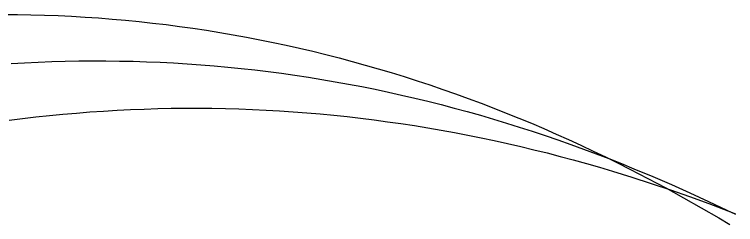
# Model space of a CAD drawing. Header units: millimetres. Extents: x -574 to 574, y 0 to 1996.
# Drawn here: x 87.27 to 122.86, y 155.31 to 165.69 of the extents above; entities that cross this region are included whole.
import ezdxf

# ---------------------------------------------------------------- set-up
doc = ezdxf.new("R2010")
doc.units = ezdxf.units.MM

msp = doc.modelspace()

# ---------------------------------------------------------------- linework, layer by layer
for points in [[(86.748, 165.689), (87.418, 165.685), (88.087, 165.674), (88.755, 165.656), (89.424, 165.631), (90.092, 165.599), (90.76, 165.561), (91.428, 165.515), (92.095, 165.463), (92.761, 165.404), (93.427, 165.338), (94.092, 165.265), (94.757, 165.185), (95.42, 165.099), (96.083, 165.006), (96.744, 164.906), (97.405, 164.799), (98.064, 164.686), (98.722, 164.566), (99.379, 164.44), (100.035, 164.307), (100.69, 164.167), (101.342, 164.021), (101.994, 163.868), (102.644, 163.708), (103.292, 163.543), (103.939, 163.371), (104.583, 163.192), (105.226, 163.007), (105.868, 162.816), (106.507, 162.619), (107.144, 162.415), (107.78, 162.206), (108.413, 161.99), (109.044, 161.768), (109.673, 161.54), (110.3, 161.306), (110.925, 161.067), (111.547, 160.821), (112.167, 160.57), (112.785, 160.313), (113.401, 160.05), (114.013, 159.782), (114.624, 159.508), (115.232, 159.228), (115.837, 158.943), (116.44, 158.653), (117.04, 158.358), (117.638, 158.057), (118.529, 157.596), (119.415, 157.123), (120.294, 156.64), (121.168, 156.145), (122.035, 155.64), (122.582, 155.314)], [(87.106, 163.261), (87.774, 163.301), (88.442, 163.333), (89.111, 163.359), (89.779, 163.379), (90.448, 163.391), (91.117, 163.397), (91.786, 163.397), (92.456, 163.389), (93.124, 163.375), (93.793, 163.354), (94.462, 163.327), (95.13, 163.293), (95.798, 163.252), (96.465, 163.204), (97.132, 163.15), (97.798, 163.089), (98.464, 163.022), (99.129, 162.948), (99.793, 162.868), (100.457, 162.781), (101.119, 162.687), (101.781, 162.587), (102.441, 162.481), (103.101, 162.368), (103.759, 162.248), (104.416, 162.123), (105.072, 161.991), (105.727, 161.852), (106.38, 161.707), (107.032, 161.556), (107.682, 161.399), (108.331, 161.236), (108.978, 161.066), (109.624, 160.891), (110.268, 160.709), (110.91, 160.521), (111.551, 160.328), (112.189, 160.128), (112.826, 159.922), (113.461, 159.711), (114.094, 159.494), (114.725, 159.271), (115.354, 159.043), (115.98, 158.809), (116.605, 158.569), (117.228, 158.324), (117.848, 158.074), (118.775, 157.688), (119.696, 157.29), (120.612, 156.881), (121.523, 156.46), (122.429, 156.028), (122.852, 155.821)], [(87.007, 160.463), (87.671, 160.548), (88.336, 160.626), (89.001, 160.698), (89.667, 160.763), (90.333, 160.822), (91, 160.874), (91.668, 160.92), (92.336, 160.96), (93.004, 160.993), (93.673, 161.019), (94.341, 161.039), (95.01, 161.053), (95.679, 161.06), (96.348, 161.061), (97.018, 161.055), (97.687, 161.042), (98.355, 161.024), (99.024, 160.998), (99.692, 160.967), (100.36, 160.929), (101.028, 160.884), (101.695, 160.833), (102.362, 160.776), (103.028, 160.712), (103.693, 160.642), (104.358, 160.566), (105.022, 160.483), (105.685, 160.394), (106.347, 160.299), (107.009, 160.198), (107.669, 160.09), (108.328, 159.977), (108.987, 159.857), (109.644, 159.731), (110.3, 159.599), (110.954, 159.461), (111.608, 159.317), (112.26, 159.167), (112.91, 159.011), (113.56, 158.849), (114.207, 158.681), (114.854, 158.508), (115.498, 158.329), (116.141, 158.144), (116.783, 157.953), (117.742, 157.657), (118.697, 157.349), (119.648, 157.028), (120.595, 156.695), (121.537, 156.351), (122.476, 155.995), (122.864, 155.844)]]:
    msp.add_lwpolyline(points)

doc.saveas('drawing.dxf')
